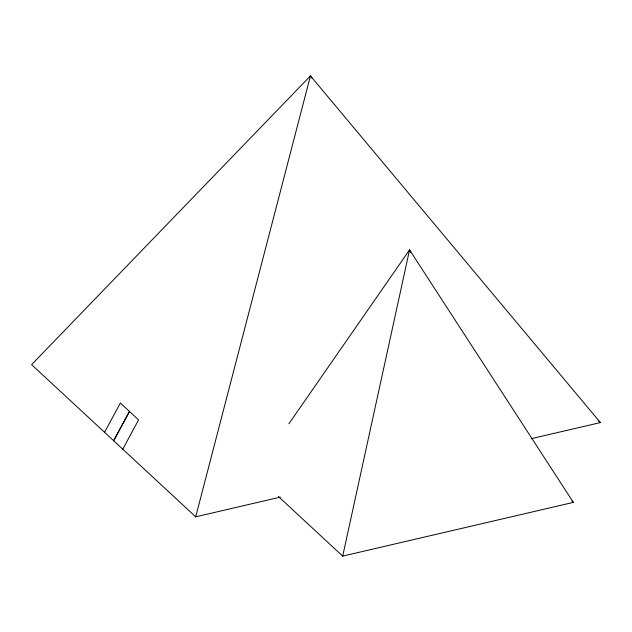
<?xml version="1.0" encoding="UTF-8"?>
<svg xmlns="http://www.w3.org/2000/svg" width="632" height="632" viewBox="0 0 632 632"><rect width="100%" height="100%" fill="white"/><g stroke="black" fill="none" stroke-linecap="round" stroke-linejoin="round"><path stroke-width="0.95" d="M342.694 556.113L409.56 249.869L573.366 502.385L342.694 556.113L278.372 496.468M280.292 497.131L195.699 516.834L310.454 75.887L600.4 422.571L531.188 438.695M104.564 432.312L120.364 403.003L138.566 419.885L122.766 449.194M129.457 411.44L113.649 440.741L129.481 411.456M288.879 423.78L409.56 249.869L410.753 252.571M598.228 420.557L600.4 422.571M571.936 501.058L573.366 502.385M195.699 516.834L31.6 364.648L310.454 75.887L312.058 78.368"/></g></svg>
